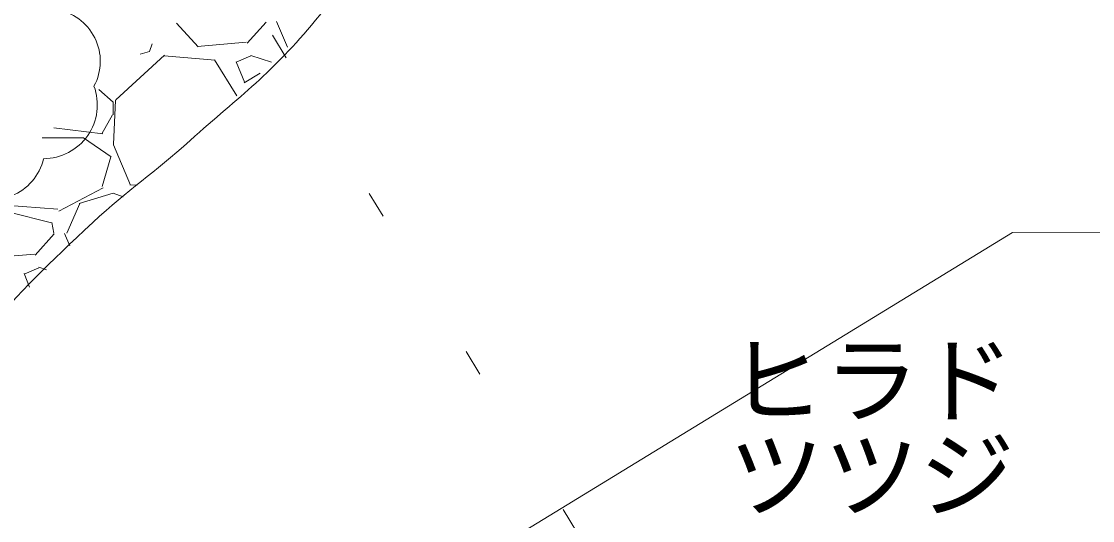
# Model space of a CAD drawing. Units: millimetres, scale not verified. Extents: x 0 to 420500, y 0 to 297000.
# Drawn here: x 91417 to 96470, y 64643 to 66998 of the extents above; entities that cross this region are included whole.
import ezdxf
from ezdxf.enums import TextEntityAlignment as Align

# ---------------------------------------------------------------- set-up
doc = ezdxf.new("R2010")
doc.units = ezdxf.units.MM
doc.header["$LTSCALE"] = 500
doc.linetypes.add('DASHED_DOTTED', pattern=[9.25, 6, -1.5, 0.25, -1.5])
doc.linetypes.add('DASHED_TRIPLE_DOTTED', pattern=[12.75, 6, -1.5, 0.25, -1.5, 0.25, -1.5, 0.25, -1.5])
for name, color, linetype, lineweight in [('0-1公園内現況', 7, 'Continuous', 13), ('0-4樹木', 3, 'Continuous', 13), ('0-5樹木番号(名称)', 3, 'Continuous', 13), ('0-A系統図(電気)', 6, 'DASHED_TRIPLE_DOTTED', 13), ('0-B系統図(上水)', 5, 'DASHED_DOTTED', 13)]:
    doc.layers.add(name, color=color, linetype=linetype, lineweight=lineweight)
doc.styles.add('ＭＳ ゴシック', font='')
doc.styles.get('ＭＳ ゴシック').set_extended_font_data('MS Gothic')

msp = doc.modelspace()

# ---------------------------------------------------------------- linework, layer by layer
at = {"layer": '0-1公園内現況'}
for p, q in [((92250.6, 66878.1), (92148.4, 66989.6)), ((92571.8, 66995.4), (92481.8, 66895.4)), ((92621, 66998), (92672.7, 66877.4)), ((92478.3, 66900.3), (92248.3, 66880.3)), ((91977.5, 66843.5), (92021.9, 66856.6)), ((92021.5, 66856.1), (92034.4, 66892.2)), ((92092.1, 66838.6), (91862.1, 66628.6)), ((92330.6, 66815.9), (92090.6, 66835.9)), ((92432.8, 66647.2), (92328.5, 66817.8)), ((92499.6, 66836.1), (92429.6, 66806.1)), ((92430.7, 66808.4), (92470.7, 66708.4)), ((92597.7, 66805.5), (92500.3, 66838)), ((92468.2, 66708.5), (92544.2, 66754.1)), ((91850.3, 66617.8), (91782.6, 66677.1)), ((91850.2, 66558.3), (91850.2, 66618.3)), ((91861.4, 66626.9), (91851.4, 66416.9)), ((91796.9, 66467.2), (91846.9, 66557.2)), ((91570.1, 66495.5), (91800.7, 66467.8)), ((91514.8, 66448.3), (91710.2, 66448.3)), ((91710.3, 66449.5), (91840.3, 66359.5)), ((91851.4, 66415.8), (91931.4, 66225.8)), ((91838.7, 66358.8), (91798.7, 66218.8)), ((91803.2, 66213.3), (91593.2, 66103.3)), ((91929, 66227.1), (91963.1, 66225.5)), ((91690.3, 66138.5), (91850.3, 66188.5)), ((91849.6, 66187.8), (91897.3, 66169.9)), ((91588.9, 66111.7), (91338.9, 66131.7)), ((91559.7, 66048.5), (91359.7, 66098.5)), ((91632.3, 65998.9), (91692.3, 66138.9)), ((91570.4, 65999.4), (91560.4, 66049.4)), ((91571.8, 65995.4), (91481.8, 65895.4)), ((91621, 65998), (91646.3, 65938.8)), ((91478.3, 65900.3), (91248.3, 65880.3)), ((91536.1, 65826.1), (91500.3, 65838)), ((91499.6, 65836.2), (91429.6, 65806.2)), ((91430.7, 65808.4), (91456.2, 65744.5))]:
    msp.add_line(p, q, dxfattribs=at)
msp.add_open_spline([(88884.5, 74273), (89674.9, 73719.2), (89885, 73567.8), (90545.2, 73144.7), (91060.6, 72814.4), (91369.1, 72660.7), (91879.6, 72323), (92279.2, 72058.6), (92538.2, 71951.9), (92887.6, 71624.1), (93115.1, 71410.8), (93232.2, 71275.8), (93405.9, 71016.8), (93547.3, 70805.7), (93628.2, 70682.3), (93710.3, 70441.8), (93811.4, 70145.5), (93829.3, 69963), (93835.4, 69649.9), (93841.9, 69315.8), (93837.8, 69121.4), (93752, 68798.4), (93662.9, 68462.8), (93569.1, 68286.7), (93412.4, 67976.7), (93210.4, 67576.9), (93087.7, 67351.3), (92804.6, 67004), (92602.4, 66756), (92451.5, 66650.6), (92213.5, 66436.7), (92039.1, 66280), (91926.3, 66209.5), (91754.8, 66049.7), (91540.6, 65850), (91421.2, 65736.1), (91230.6, 65513.8), (90999.5, 65244.2), (90902.3, 65067.5), (90700.4, 64775.4), (90452.8, 64417.3), (90325.7, 64208.8), (90079.9, 63849.4), (89946.6, 63654.5), (89904.3, 63592.7), (89736.6, 63351.9)], degree=3, knots=[0, 0, 0, 0, 1, 1, 1, 2, 2, 2, 3, 3, 3, 4, 4, 4, 5, 5, 5, 6, 6, 6, 7, 7, 7, 8, 8, 8, 9, 9, 9, 10, 10, 10, 11, 11, 11, 12, 12, 12, 13, 13, 13, 14, 14, 14, 15, 15, 15, 15], dxfattribs=at)
at = {"layer": '0-4樹木'}
for centre, radius, start, end in [((91542.7, 66810.5), 246.8, 331.5746, 81.5746), ((91520.8, 66605.1), 254.6, 270.2102, 20.2102), ((91278, 66407.6), 250.3, 236.7928, 346.7928)]:
    msp.add_arc(centre, radius, start, end, dxfattribs=at)
at = {"layer": '0-A系統図(電気)'}
msp.add_line((95539.3, 62136.3), (78517.6, 89924), dxfattribs=at)
at = {"layer": '0-B系統図(上水)'}
for p, q in [((96091.9, 66002.8), (88056, 61087.9)), ((112384.6, 65946), (96091.9, 66002.8))]:
    msp.add_line(p, q, dxfattribs=at)

# ---------------------------------------------------------------- texts
at = {"layer": '0-5樹木番号(名称)', "style": 'ＭＳ ゴシック'}
for s, p in [('ヒラド', (95427.3, 65304.9)), ('ツツジ', (95427.3, 64858.3))]:
    msp.add_text(s, height=329.9, dxfattribs=at).set_placement(p, align=Align.MIDDLE_CENTER)

doc.saveas('drawing.dxf')
